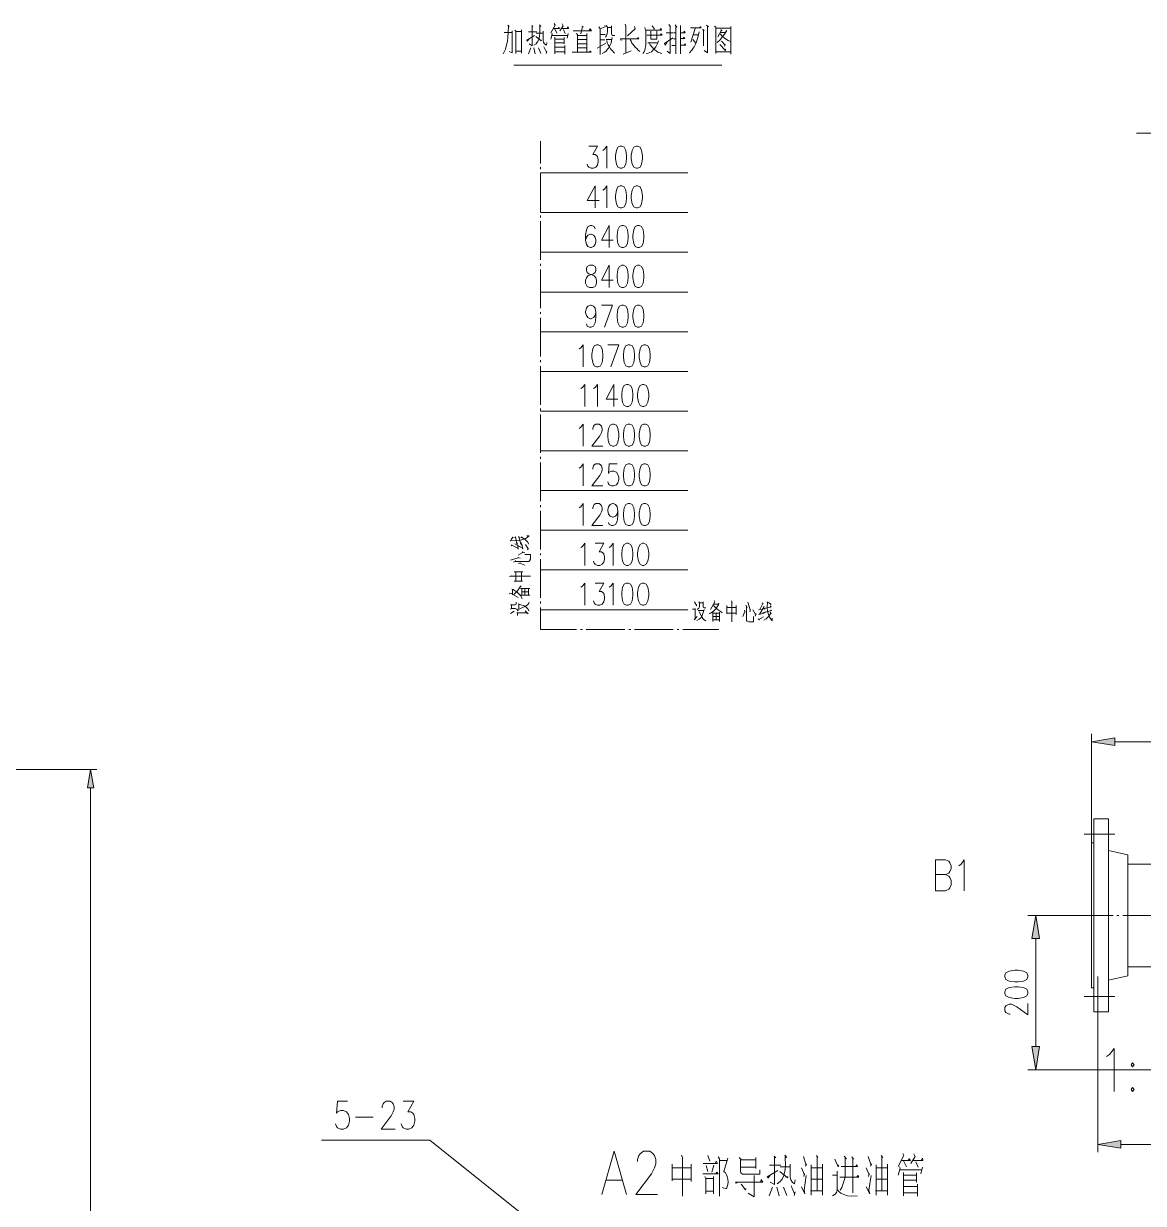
# Model space of a CAD drawing. Header units: millimetres. Extents: x 0 to 829, y 0 to 586.
# Drawn here: x 404.2 to 547.2, y 246.1 to 396.7 of the extents above; entities that cross this region are included whole.
import ezdxf

# ---------------------------------------------------------------- set-up
doc = ezdxf.new("R2010")
doc.units = ezdxf.units.MM

msp = doc.modelspace()

# ---------------------------------------------------------------- hatches: boundary and pattern name
h = msp.add_hatch(color=0)
h.dxf.hatch_style = 2
h.paths.add_polyline_path([(543.510611, 305.547889), (540.554333, 305.054), (543.510611, 304.563639)])
h = msp.add_hatch(color=0)
h.dxf.hatch_style = 2
h.paths.add_polyline_path([(412.404278, 299.155556), (412.799389, 301.522694), (413.1945, 299.155556)])
h = msp.add_hatch(color=0)
h.dxf.hatch_style = 2
h.paths.add_polyline_path([(532.927278, 279.925639), (533.421167, 282.881917), (533.911528, 279.925639)])
h = msp.add_hatch(color=0)
h.dxf.hatch_style = 2
h.paths.add_polyline_path([(532.927278, 266.121444), (533.421167, 263.165167), (533.911528, 266.121444)])
h = msp.add_hatch(color=0)
h.dxf.hatch_style = 2
h.paths.add_polyline_path([(544.300833, 254.141111), (541.341028, 253.647222), (544.300833, 253.153333)])

# ---------------------------------------------------------------- linework, layer by layer
at = {"color": 0, "lineweight": 0}
for points in [[(466.037083, 396.543389), (466.213472, 396.307028), (466.125278, 396.426972), (466.093528, 395.597944), (466.065306, 394.966472), (466.005333, 394.454944), (465.888917, 394.021028), (465.74075, 393.467167), (465.472639, 392.8745)], [(468.697028, 395.675556), (469.734194, 395.675556), (469.141528, 395.675556), (469.141528, 396.426972), (469.141528, 393.901083), (468.757, 394.137444)], [(469.113306, 396.504583), (469.257944, 396.345833)], [(470.086972, 396.582194), (470.266889, 396.384639), (470.118722, 396.465778), (470.146944, 395.559139), (470.086972, 395.125222), (469.998778, 394.730111), (469.850611, 394.412611), (469.674222, 394.17625), (469.377889, 393.982222)], [(471.981389, 396.740944), (472.069583, 396.543389), (471.536889, 395.559139)], [(471.833222, 396.109472), (472.66225, 396.109472), (472.542306, 396.268222), (472.454111, 396.109472)], [(472.986806, 396.702139), (473.103222, 396.465778), (472.690472, 395.834306)], [(472.898611, 396.109472), (473.784083, 396.109472), (473.755861, 396.307028), (473.635917, 396.109472)], [(475.502111, 396.426972), (475.706722, 396.345833), (475.558556, 396.384639), (475.382167, 395.439194)], [(478.430167, 396.504583), (478.486611, 396.307028), (477.8375, 396.070667), (477.661111, 396.307028)], [(478.606556, 396.504583), (478.754722, 396.268222), (478.754722, 396.070667), (478.754722, 395.756694), (478.722972, 395.439194), (478.634778, 395.202833), (478.518361, 395.005278)], [(478.814694, 396.229417), (479.287417, 396.229417)], [(479.287417, 396.465778), (479.287417, 395.478), (479.315639, 395.322778), (479.435583, 395.202833), (479.700167, 395.202833)], [(481.030139, 396.663333), (481.121861, 396.426972), (481.121861, 392.955639)], [(482.215472, 396.384639), (482.303667, 396.070667), (481.326472, 395.164028)], [(483.545444, 396.229417), (483.633639, 395.911917), (485.644472, 395.911917), (485.588028, 396.148278), (485.496306, 395.993056)], [(484.462667, 396.465778), (484.759, 396.031861)], [(486.593444, 396.621), (486.829806, 396.345833), (486.769833, 396.426972), (486.769833, 392.916833), (486.385306, 393.230806)], [(487.418944, 396.582194), (487.627083, 396.268222), (487.510667, 396.345833), (487.510667, 392.8745), (487.510667, 395.559139), (487.182583, 395.559139), (487.538889, 395.559139)], [(488.099806, 392.8745), (488.099806, 396.504583)], [(489.341583, 396.190611), (490.731528, 396.190611), (490.643333, 396.345833), (490.526917, 396.190611)], [(491.412389, 396.543389), (491.64875, 396.345833), (491.532333, 396.426972), (491.532333, 392.994444), (491.087833, 393.308417)], [(492.417806, 396.426972), (492.597722, 396.268222), (492.597722, 392.916833), (492.597722, 393.153194), (494.520361, 393.153194), (494.520361, 392.835694), (494.520361, 396.384639), (494.520361, 396.148278), (492.597722, 396.148278)], [(465.592583, 395.597944), (466.598, 395.597944), (466.598, 395.834306), (466.598, 392.994444), (466.213472, 393.192)], [(466.922556, 395.911917), (467.070722, 395.756694), (467.070722, 392.916833), (467.070722, 393.230806), (467.779806, 393.230806), (467.779806, 392.955639), (467.779806, 395.950722), (467.779806, 395.714361), (467.0425, 395.714361)], [(468.785222, 394.807722), (468.520639, 394.49375), (468.460667, 394.610167), (469.437861, 395.202833)], [(469.642472, 395.086417), (470.323333, 394.532556), (470.355083, 394.610167), (470.175167, 394.6525)], [(469.674222, 395.516806), (470.559694, 395.516806), (470.559694, 395.756694), (470.559694, 394.571361), (470.619667, 394.335), (470.767833, 394.098639), (470.975972, 393.982222), (471.035944, 394.335)], [(471.656833, 395.516806), (471.713278, 395.400389), (471.536889, 394.768917)], [(471.685056, 395.241639), (473.727639, 395.241639)], [(472.041361, 396.070667), (472.305944, 395.516806)], [(472.041361, 395.005278), (472.041361, 392.8745)], [(472.097806, 394.768917), (473.223167, 394.768917)], [(473.163194, 395.993056), (473.371333, 395.478)], [(473.223167, 394.966472), (473.223167, 394.137444)], [(473.755861, 395.478), (473.607694, 394.888861)], [(474.404972, 395.834306), (476.712139, 395.834306), (476.563972, 396.070667), (476.415806, 395.873111)], [(474.761278, 395.478), (474.937667, 395.361583), (474.937667, 393.072056), (474.937667, 395.241639), (476.151222, 395.241639), (476.151222, 395.478), (476.151222, 393.072056), (476.151222, 394.730111), (474.909444, 394.730111), (476.179444, 394.730111), (476.09125, 394.730111)], [(477.8375, 396.109472), (477.8375, 392.796889)], [(477.8375, 395.361583), (478.486611, 395.361583)], [(479.375611, 394.966472), (479.287417, 394.532556), (479.227444, 394.257389), (479.1075, 393.982222), (478.959333, 393.664722), (478.782944, 393.467167), (478.578333, 393.230806), (478.370194, 393.072056), (478.102083, 392.916833)], [(478.606556, 394.730111), (479.315639, 394.730111)], [(480.529194, 394.571361), (480.40925, 394.807722), (482.748167, 394.807722), (482.659972, 394.966472), (482.56825, 394.807722)], [(481.651028, 394.691306), (481.770972, 394.49375), (481.890917, 394.257389), (482.007333, 394.098639), (482.1555, 393.901083), (482.331889, 393.703528), (482.511806, 393.548306), (482.688194, 393.35075), (482.896333, 393.192)], [(483.665389, 395.911917), (483.665389, 393.982222), (483.633639, 393.823472), (483.573667, 393.548306), (483.517222, 393.35075), (483.429028, 393.153194), (483.280861, 392.916833)], [(483.810028, 395.280444), (485.732667, 395.280444), (485.61625, 395.439194), (485.496306, 395.280444)], [(484.3145, 395.7955), (484.3145, 394.768917), (485.083556, 394.768917), (485.083556, 395.756694)], [(486.413528, 394.454944), (486.148944, 393.982222), (486.06075, 394.218583), (487.094389, 394.927667)], [(486.237139, 395.559139), (487.094389, 395.559139)], [(487.182583, 394.807722), (487.478917, 394.807722)], [(488.071583, 395.559139), (488.660722, 395.559139), (488.572528, 395.756694), (488.456111, 395.597944)], [(488.071583, 394.846528), (488.6325, 394.846528), (488.544306, 395.005278), (488.424361, 394.807722)], [(490.466944, 395.675556), (490.290556, 394.966472), (490.198833, 394.691306), (490.110639, 394.412611), (489.994222, 394.098639), (489.846056, 393.784667), (489.697889, 393.587111), (489.5215, 393.35075), (489.225167, 392.994444)], [(489.962472, 396.109472), (489.401556, 394.373806)], [(489.669667, 394.730111), (490.054194, 394.257389)], [(489.757861, 395.322778), (490.406972, 395.322778)], [(490.911444, 395.993056), (491.087833, 395.873111), (491.027861, 395.950722), (491.027861, 393.901083)], [(493.218611, 395.597944), (493.80775, 395.597944), (493.987667, 395.873111), (493.719556, 395.400389), (493.395, 395.005278), (493.130417, 394.6525), (492.745889, 394.335)], [(493.218611, 395.993056), (493.366778, 395.834306), (493.306806, 395.911917), (492.862306, 395.044083)], [(493.158639, 395.439194), (493.454972, 395.086417), (493.8395, 394.807722), (494.164056, 394.571361), (494.460389, 394.454944)], [(468.965139, 393.664722), (468.668806, 392.8745)], [(469.349667, 393.664722), (469.554278, 392.8745)], [(469.970556, 393.664722), (470.266889, 392.916833)], [(470.651417, 393.784667), (470.975972, 393.072056), (471.035944, 393.230806), (470.944222, 392.916833)], [(472.041361, 393.153194), (473.251389, 393.153194)], [(472.069583, 394.296194), (473.223167, 394.296194)], [(472.069583, 393.742333), (473.251389, 393.742333)], [(473.311361, 393.939889), (473.311361, 392.835694)], [(474.877694, 393.625917), (476.151222, 393.625917), (476.151222, 393.072056), (474.256806, 393.072056), (476.683917, 393.072056), (476.563972, 393.230806), (476.475778, 393.072056)], [(474.909444, 394.17625), (476.063028, 394.17625)], [(477.452972, 393.587111), (478.546583, 394.257389)], [(477.865722, 394.6525), (478.430167, 394.6525)], [(478.666528, 394.571361), (478.722972, 394.296194), (478.842917, 394.021028), (479.019306, 393.784667), (479.167472, 393.505972), (479.375611, 393.308417), (479.671944, 392.955639)], [(480.765556, 392.835694), (481.770972, 393.269611)], [(485.291694, 394.532556), (485.17175, 394.218583), (485.083556, 394.021028), (484.935389, 393.784667), (484.787222, 393.548306), (484.579083, 393.389556), (484.374472, 393.153194), (484.166333, 393.03325), (483.958194, 392.955639), (483.721833, 392.916833)], [(483.90175, 394.296194), (485.231722, 394.296194)], [(484.138111, 394.218583), (484.226306, 394.021028), (484.462667, 393.742333), (484.699028, 393.467167), (484.995361, 393.269611), (485.2035, 393.114389), (485.439861, 392.994444), (485.704444, 392.916833)], [(486.977972, 393.939889), (487.478917, 393.939889)], [(488.099806, 393.982222), (488.780667, 393.982222), (488.660722, 394.17625), (488.572528, 393.982222)], [(493.098667, 394.059833), (493.80775, 393.35075), (493.867722, 393.467167), (493.751306, 393.269611)], [(493.306806, 394.49375), (493.779528, 393.982222), (493.80775, 394.059833), (493.719556, 393.862278)], [(466.799083, 391.44575), (493.356194, 391.44575)], [(560.112333, 382.739194), (546.308139, 382.739194)], [(470.235139, 381.716139), (470.235139, 378.890389)], [(476.377, 381.091722), (477.484722, 381.091722), (476.881472, 380.019278), (477.181333, 380.019278), (477.382417, 379.885222), (477.484722, 379.751167), (477.5835, 379.345472), (477.5835, 379.077361), (477.484722, 378.675194), (477.283639, 378.407083), (476.98025, 378.273028), (476.680389, 378.273028), (476.377, 378.407083), (476.278222, 378.541139), (476.175917, 378.80925)], [(478.18675, 380.5555), (478.391361, 380.689556), (478.691222, 381.091722), (478.691222, 378.273028)], [(470.235139, 378.3965), (470.235139, 378.153083)], [(470.235139, 377.683889), (489.0135, 377.683889)], [(470.235139, 377.659194), (470.235139, 372.727361)], [(477.181333, 376.018778), (476.175917, 374.142), (477.685806, 374.142)], [(477.181333, 376.018778), (477.181333, 373.203611)], [(478.18675, 375.482556), (478.391361, 375.616611), (478.691222, 376.018778), (478.691222, 373.203611)], [(470.235139, 372.614472), (489.0135, 372.614472)], [(470.235139, 372.237), (470.235139, 371.990056)], [(470.235139, 371.496167), (470.235139, 366.567861)], [(477.181333, 370.547194), (477.082556, 370.815306), (476.779167, 370.949361), (476.578083, 370.949361), (476.278222, 370.815306), (476.077139, 370.413139), (475.974833, 369.742861), (475.974833, 369.072583), (476.077139, 368.536361), (476.278222, 368.26825), (476.578083, 368.134194), (476.680389, 368.134194), (476.98025, 368.26825), (477.181333, 368.536361), (477.283639, 368.938528), (477.283639, 369.072583), (477.181333, 369.47475), (476.98025, 369.742861), (476.680389, 369.876917), (476.578083, 369.876917), (476.278222, 369.742861), (476.077139, 369.47475), (475.974833, 369.072583)], [(478.994611, 370.949361), (477.985667, 369.072583), (479.495556, 369.072583)], [(478.994611, 370.949361), (478.994611, 368.134194)], [(470.235139, 367.545056), (489.0135, 367.545056)], [(470.235139, 366.073972), (470.235139, 365.827028)], [(470.235139, 365.333139), (470.235139, 360.404833)], [(478.994611, 365.879944), (477.985667, 364.003167), (479.495556, 364.003167)], [(478.994611, 365.879944), (478.994611, 363.06125)], [(470.235139, 362.472111), (489.0135, 362.472111)], [(477.283639, 359.868611), (477.181333, 359.466444), (476.98025, 359.198333), (476.680389, 359.064278), (476.578083, 359.064278), (476.278222, 359.198333), (476.077139, 359.466444), (475.974833, 359.868611), (475.974833, 360.002667), (476.077139, 360.408361), (476.278222, 360.676472), (476.578083, 360.810528), (476.680389, 360.810528), (476.98025, 360.676472), (477.181333, 360.408361), (477.283639, 359.868611), (477.283639, 359.198333), (477.181333, 358.528056), (476.98025, 358.125889), (476.680389, 357.991833), (476.479306, 357.991833), (476.175917, 358.125889), (476.077139, 358.394)], [(477.985667, 360.810528), (479.396778, 360.810528), (478.391361, 357.991833)], [(470.235139, 359.910944), (470.235139, 359.664)], [(470.235139, 359.173639), (470.235139, 354.241806)], [(470.235139, 357.402694), (489.0135, 357.402694)], [(475.1705, 355.201361), (475.371583, 355.335417), (475.674972, 355.737583), (475.674972, 352.922417)], [(478.793528, 355.737583), (480.201111, 355.737583), (479.195694, 352.922417)], [(470.235139, 353.751444), (470.235139, 353.5045)], [(470.235139, 353.010611), (470.235139, 348.082306)], [(470.235139, 352.333278), (489.0135, 352.333278)], [(475.371583, 350.131944), (475.572667, 350.266), (475.876056, 350.668167), (475.876056, 347.853)], [(476.98025, 350.131944), (477.181333, 350.266), (477.484722, 350.668167), (477.484722, 347.853)], [(479.597861, 350.668167), (478.592444, 348.791389), (480.098806, 348.791389)], [(479.597861, 350.668167), (479.597861, 347.853)], [(470.235139, 347.588417), (470.235139, 347.341472)], [(470.235139, 347.260333), (489.0135, 347.260333)], [(470.235139, 346.847583), (470.235139, 341.919278)], [(475.1705, 345.062528), (475.371583, 345.196583), (475.674972, 345.59875), (475.674972, 342.780056)], [(476.881472, 344.928472), (476.881472, 345.062528), (476.98025, 345.330639), (477.082556, 345.464694), (477.283639, 345.59875), (477.685806, 345.59875), (477.886889, 345.464694), (477.985667, 345.330639), (478.087972, 345.062528), (478.087972, 344.794417), (477.985667, 344.526306), (477.784583, 344.124139), (476.779167, 342.780056), (478.18675, 342.780056)], [(470.235139, 342.190917), (489.0135, 342.190917)], [(470.235139, 341.425389), (470.235139, 341.178444)], [(470.235139, 340.688083), (470.235139, 335.75625)], [(475.1705, 339.989583), (475.371583, 340.123639), (475.674972, 340.529333), (475.674972, 337.710639)], [(476.881472, 339.855528), (476.881472, 339.989583), (476.98025, 340.257694), (477.082556, 340.39175), (477.283639, 340.529333), (477.685806, 340.529333), (477.886889, 340.39175), (477.985667, 340.257694), (478.087972, 339.989583), (478.087972, 339.721472), (477.985667, 339.453361), (477.784583, 339.051194), (476.779167, 337.710639), (478.18675, 337.710639)], [(480.000028, 340.529333), (478.994611, 340.529333), (478.892306, 339.319306), (478.994611, 339.453361), (479.294472, 339.587417), (479.597861, 339.587417), (479.897722, 339.453361), (480.098806, 339.18525), (480.201111, 338.783083), (480.201111, 338.514972), (480.098806, 338.112806), (479.897722, 337.844694), (479.597861, 337.710639), (479.294472, 337.710639), (478.994611, 337.844694), (478.892306, 337.97875), (478.793528, 338.246861)], [(470.235139, 337.1215), (489.0135, 337.1215)], [(470.235139, 335.265889), (470.235139, 335.018944)], [(470.235139, 334.525056), (470.235139, 329.59675)], [(475.1705, 334.920167), (475.371583, 335.054222), (475.674972, 335.456389), (475.674972, 332.641222)], [(476.881472, 334.786111), (476.881472, 334.920167), (476.98025, 335.188278), (477.082556, 335.322333), (477.283639, 335.456389), (477.685806, 335.456389), (477.886889, 335.322333), (477.985667, 335.188278), (478.087972, 334.920167), (478.087972, 334.652056), (477.985667, 334.383944), (477.784583, 333.981778), (476.779167, 332.641222), (478.18675, 332.641222)], [(480.098806, 334.518), (480.000028, 334.115833), (479.798944, 333.847722), (479.495556, 333.713667), (479.396778, 333.713667), (479.093389, 333.847722), (478.892306, 334.115833), (478.793528, 334.518), (478.793528, 334.652056), (478.892306, 335.054222), (479.093389, 335.322333), (479.396778, 335.456389), (479.495556, 335.456389), (479.798944, 335.322333), (480.000028, 335.054222), (480.098806, 334.518), (480.098806, 333.847722), (480.000028, 333.177444), (479.798944, 332.775278), (479.495556, 332.641222), (479.294472, 332.641222), (478.994611, 332.775278), (478.892306, 333.043389)], [(470.235139, 332.052083), (489.0135, 332.052083)], [(466.396917, 330.651556), (466.425139, 330.799722), (466.396917, 330.736222), (467.07425, 330.715056), (467.494056, 330.757389), (467.973833, 330.863222), (468.340722, 331.011389), (468.792278, 331.328889), (468.453611, 331.328889)], [(466.453361, 330.884389), (466.679139, 331.159556), (466.650917, 331.159556), (466.792028, 331.117222)], [(466.481583, 330.083583), (466.594472, 330.189417), (466.56625, 330.16825), (467.324722, 329.766083), (467.381167, 329.639083), (467.324722, 330.147083), (466.961361, 330.312889), (467.917389, 329.78725), (467.973833, 329.639083), (467.832722, 330.274083), (467.748056, 330.189417), (467.832722, 330.147083)], [(467.183611, 330.461056), (467.2965, 330.397556), (467.211833, 330.334056), (467.017806, 331.223056), (466.933139, 331.138389), (467.07425, 331.074889)], [(467.691611, 330.439889), (467.776278, 330.355222), (467.719833, 330.29525), (467.465833, 331.265389), (467.409389, 331.201889), (467.522278, 331.117222)], [(467.691611, 331.096056), (467.889167, 331.201889), (467.8045, 331.159556), (468.0585, 330.990222), (468.256056, 330.863222), (468.425389, 330.715056), (468.538278, 330.566889), (468.707611, 330.29525)], [(468.538278, 329.554417), (468.679389, 329.72375), (468.622944, 329.66025), (468.284278, 330.252917)], [(475.371583, 329.85075), (475.572667, 329.984806), (475.876056, 330.386972), (475.876056, 327.568278)], [(477.181333, 330.386972), (478.289056, 330.386972), (477.685806, 329.314528), (477.985667, 329.314528), (478.18675, 329.180472), (478.289056, 329.046417), (478.391361, 328.64425), (478.391361, 328.376139), (478.289056, 327.973972), (478.087972, 327.702333), (477.784583, 327.568278), (477.484722, 327.568278), (477.181333, 327.702333), (477.082556, 327.836389), (476.98025, 328.108028)], [(478.994611, 329.85075), (479.195694, 329.984806), (479.495556, 330.386972), (479.495556, 327.568278)], [(466.396917, 328.245611), (467.381167, 328.538417), (467.324722, 328.559583), (467.635167, 328.474917)], [(466.792028, 327.991611), (467.07425, 328.139778), (466.989583, 328.055111), (468.735833, 328.055111), (468.8205, 328.160944), (468.933389, 328.372611), (468.933389, 328.96175), (468.227833, 328.96175)], [(467.381167, 328.877083), (467.973833, 329.21575), (467.889167, 329.27925), (468.199611, 329.15225)], [(470.235139, 329.102861), (470.235139, 328.855917)], [(467.409389, 327.801111), (467.663389, 327.885778), (467.578722, 327.843444), (468.227833, 327.610611)], [(470.235139, 328.362028), (470.235139, 323.433722)], [(470.235139, 326.979139), (489.0135, 326.979139)], [(466.255806, 326.132472), (466.453361, 326.217139), (466.396917, 326.195972), (468.933389, 326.195972), (467.8045, 326.195972), (467.8045, 325.560972), (467.8045, 326.763944), (467.973833, 326.763944), (466.848472, 326.763944), (467.07425, 326.763944), (467.07425, 325.539806), (466.848472, 325.539806), (467.917389, 325.539806)], [(466.199361, 323.955833), (466.368694, 324.019333), (467.352944, 323.469)], [(466.538028, 324.5485), (466.735583, 324.506167), (466.876694, 324.4215), (466.989583, 324.336833), (467.102472, 324.252167), (467.240056, 324.146333), (467.409389, 323.977), (467.5505, 323.85), (467.691611, 323.6595), (467.8045, 323.447833), (467.860944, 323.2785)], [(466.650917, 323.828833), (466.650917, 324.506167)], [(466.82025, 323.7865), (466.876694, 323.9135), (466.989583, 324.019333), (467.07425, 324.125167), (467.183611, 324.231), (467.2965, 324.336833), (467.381167, 324.463833), (467.465833, 324.569667), (467.5505, 324.696667), (467.635167, 324.820139), (467.748056, 324.968306)], [(467.663389, 324.612), (468.876944, 324.612)], [(467.832722, 323.744167), (467.832722, 324.612)], [(467.832722, 324.209833), (468.679389, 324.209833)], [(468.227833, 323.765333), (468.227833, 324.590833)], [(468.679389, 323.701833), (468.679389, 324.612)], [(475.371583, 324.781333), (475.572667, 324.915389), (475.876056, 325.317556), (475.876056, 322.498861)], [(477.181333, 325.317556), (478.289056, 325.317556), (477.685806, 324.241583), (477.985667, 324.241583), (478.18675, 324.107528), (478.289056, 323.973472), (478.391361, 323.571306), (478.391361, 323.303194), (478.289056, 322.901028), (478.087972, 322.632917), (477.784583, 322.498861), (477.484722, 322.498861), (477.181333, 322.632917), (477.082556, 322.766972), (476.98025, 323.035083)], [(478.994611, 324.781333), (479.195694, 324.915389), (479.495556, 325.317556), (479.495556, 322.498861)], [(466.509806, 322.075528), (466.509806, 322.520028), (466.368694, 322.520028), (466.961361, 322.520028), (467.07425, 322.562361), (467.127167, 322.647028), (467.127167, 322.876333)], [(467.465833, 321.906194), (467.465833, 322.604694), (467.352944, 322.647028), (467.719833, 322.541194), (468.114944, 322.414194), (468.397167, 322.244861), (468.594722, 322.033194), (468.764056, 321.715694)], [(467.578722, 322.033194), (467.748056, 322.117861), (467.973833, 322.202528), (468.284278, 322.350694), (468.510056, 322.477694), (468.679389, 322.647028), (468.792278, 322.855167)], [(467.691611, 323.744167), (468.876944, 323.744167)], [(470.235139, 322.939833), (470.235139, 322.692889)], [(489.888389, 322.911611), (490.163556, 322.403611)], [(490.435194, 322.911611), (490.498694, 322.7705), (490.519861, 322.5165), (490.498694, 322.290722), (490.414028, 322.093167), (490.205889, 321.923833)], [(490.519861, 322.7705), (490.964361, 322.7705), (490.964361, 322.911611), (490.964361, 322.318944), (491.006694, 322.206056), (491.091361, 322.149611), (491.324194, 322.149611)], [(492.992833, 322.742278), (492.9505, 322.544722), (492.865833, 322.403611), (492.781167, 322.290722), (492.6965, 322.177833), (492.590667, 322.036722), (492.421333, 321.867389), (492.294333, 321.726278), (492.107361, 321.585167), (491.895694, 321.475806), (491.726361, 321.419361)], [(492.400167, 323.080944), (492.463667, 322.911611), (491.916861, 321.923833)], [(492.234361, 322.460056), (492.357833, 322.403611), (492.463667, 322.290722), (492.5695, 322.206056), (492.675333, 322.093167), (492.781167, 321.980278), (492.908167, 321.895611), (493.014, 321.810944), (493.141, 321.726278), (493.268, 321.641611), (493.416167, 321.528722)], [(492.273167, 322.629389), (492.9505, 322.629389)], [(494.576806, 323.0245), (494.661472, 322.826944), (494.640306, 322.883389), (494.640306, 320.346917), (494.640306, 321.475806), (494.008833, 321.475806), (495.211806, 321.475806), (495.211806, 321.306472), (495.211806, 322.431833), (495.211806, 322.206056), (493.987667, 322.206056), (493.987667, 322.431833), (493.987667, 321.362917)], [(496.435944, 322.488278), (496.584111, 322.206056), (496.499444, 322.290722), (496.499444, 320.544472), (496.605278, 320.459806), (496.816944, 320.346917), (497.409611, 320.346917), (497.409611, 321.052472)], [(496.689944, 322.883389), (496.986278, 321.895611), (497.007444, 321.952056), (496.922778, 321.641611)], [(498.527917, 322.798722), (498.63375, 322.685833), (498.612583, 322.714056), (498.210417, 321.952056), (498.083417, 321.895611), (498.591417, 321.952056), (498.76075, 322.318944), (498.231583, 321.362917), (498.083417, 321.306472), (498.718417, 321.447583), (498.63375, 321.528722), (498.591417, 321.447583)], [(499.099417, 322.883389), (499.247583, 322.855167), (499.184083, 322.883389), (499.162917, 322.206056), (499.20525, 321.782722), (499.311083, 321.306472), (499.45925, 320.939583), (499.773222, 320.488028), (499.773222, 320.826694)], [(499.33225, 322.826944), (499.607417, 322.601167), (499.607417, 322.629389), (499.565083, 322.488278)], [(466.368694, 321.990861), (466.509806, 322.054361), (466.763806, 322.075528), (466.989583, 322.054361), (467.183611, 321.969694), (467.352944, 321.758028)], [(466.368694, 321.440528), (466.876694, 321.715694)], [(467.2965, 321.165361), (467.2965, 321.525194), (467.211833, 321.525194), (468.481833, 321.525194), (468.651167, 321.398194), (468.256056, 321.758028)], [(470.235139, 322.202528), (470.235139, 319.37325)], [(470.235139, 321.909722), (489.0135, 321.909722)], [(489.613222, 321.980278), (489.973056, 321.980278), (489.973056, 322.064944), (489.973056, 320.798472), (489.846056, 320.629139), (490.205889, 321.02425)], [(490.354056, 321.810944), (491.049028, 321.810944), (491.091361, 321.923833), (490.985528, 321.556944), (490.858528, 321.165361), (490.689194, 320.883139), (490.477528, 320.685583), (490.163556, 320.51625)], [(490.477528, 321.698056), (490.562194, 321.528722), (490.646861, 321.306472), (490.795028, 320.996028), (490.922028, 320.77025), (491.091361, 320.600917), (491.303028, 320.488028)], [(492.192028, 321.585167), (492.192028, 320.403361)], [(492.192028, 321.447583), (493.056333, 321.447583)], [(492.213194, 321.052472), (493.035167, 321.052472)], [(492.654167, 321.447583), (492.654167, 320.600917)], [(493.056333, 321.613389), (493.056333, 320.403361)], [(496.245444, 321.867389), (496.330111, 321.613389), (496.287778, 321.698056), (496.054944, 321.052472)], [(497.324944, 321.895611), (497.663611, 321.306472), (497.727111, 321.391139), (497.600111, 321.080694)], [(497.99875, 320.742028), (498.168083, 320.600917), (498.104583, 320.657361), (498.69725, 320.996028)], [(498.88775, 321.585167), (498.803083, 321.5005), (498.739583, 321.556944), (499.71325, 321.810944), (499.64975, 321.867389), (499.565083, 321.7545)], [(499.543917, 321.585167), (499.64975, 321.391139), (499.607417, 321.475806), (499.438083, 321.221806), (499.311083, 321.02425), (499.162917, 320.854917), (499.01475, 320.742028), (498.739583, 320.572694)], [(498.908917, 322.093167), (498.845417, 321.980278), (498.781917, 322.064944), (499.670917, 322.2625), (499.58625, 322.347167), (499.52275, 322.206056)], [(470.235139, 319.37325), (474.828306, 319.37325)], [(475.318667, 319.37325), (475.565611, 319.37325)], [(476.0595, 319.37325), (480.987806, 319.37325)], [(481.481694, 319.37325), (481.728639, 319.37325)], [(482.222528, 319.37325), (487.150833, 319.37325)], [(487.644722, 319.37325), (487.891667, 319.37325)], [(488.382028, 319.37325), (492.975194, 319.37325)], [(492.149694, 320.600917), (493.056333, 320.600917)], [(540.554333, 282.881917), (540.554333, 306.041778)], [(543.510611, 305.054), (567.171417, 305.054)], [(254.172861, 301.522694), (413.589611, 301.522694)], [(412.799389, 299.155556), (412.799389, 51.494972)], [(540.850667, 270.559389), (540.850667, 295.204444)], [(540.850667, 295.204444), (542.723917, 295.204444)], [(542.723917, 270.559389), (542.723917, 295.204444)], [(539.598306, 293.232417), (543.503556, 293.232417)], [(540.554333, 273.614444), (540.554333, 292.149389)], [(540.554333, 292.149389), (540.850667, 292.149389)], [(542.723917, 291.165139), (545.186306, 290.60775)], [(520.650611, 286.032222), (520.650611, 289.97275), (521.920611, 289.97275), (522.343944, 289.785778), (522.481528, 289.598806), (522.622639, 289.221333), (522.622639, 288.847389), (522.481528, 288.473444), (522.343944, 288.282944), (521.920611, 288.095972)], [(523.610417, 289.221333), (523.892639, 289.411833), (524.312444, 289.97275), (524.312444, 286.032222)], [(545.186306, 275.156083), (545.186306, 290.60775)], [(545.186306, 289.440056), (590.39125, 289.440056)], [(520.650611, 288.095972), (521.920611, 288.095972), (522.343944, 287.909), (522.481528, 287.722028), (522.622639, 287.344556), (522.622639, 286.780111), (522.481528, 286.406167), (522.343944, 286.219194), (521.920611, 286.032222), (520.650611, 286.032222)], [(541.341028, 282.881917), (532.433389, 282.881917)], [(540.554333, 282.881917), (543.288361, 282.881917)], [(543.78225, 282.881917), (544.029194, 282.881917)], [(544.523083, 282.881917), (549.451389, 282.881917)], [(533.421167, 279.925639), (533.421167, 266.121444)], [(545.186306, 276.327306), (590.39125, 276.327306)], [(541.341028, 275.092583), (541.341028, 252.662972)], [(542.723917, 274.598694), (545.186306, 275.156083)], [(540.554333, 273.614444), (540.850667, 273.614444)], [(530.179139, 270.277167), (530.041556, 270.277167), (529.759333, 270.383), (529.618222, 270.488833), (529.477111, 270.7005), (529.477111, 271.120306), (529.618222, 271.331972), (529.759333, 271.437806), (530.041556, 271.543639), (530.32025, 271.543639), (530.602472, 271.437806), (531.025806, 271.226139), (532.433389, 270.171333), (532.433389, 271.649472)], [(539.598306, 272.531417), (543.503556, 272.531417)], [(540.850667, 270.559389), (542.723917, 270.559389)], [(542.438167, 264.847917), (542.833278, 265.1125), (543.425944, 265.899194), (543.425944, 260.378222)], [(565.005361, 263.165167), (532.433389, 263.165167)], [(445.572444, 259.154083), (444.305972, 259.154083), (444.178972, 257.633611), (444.305972, 257.802944), (444.686972, 257.972278), (445.067972, 257.972278), (445.445444, 257.802944), (445.699444, 257.464278), (445.826444, 256.956278), (445.826444, 256.617611), (445.699444, 256.113139), (445.445444, 255.774472), (445.067972, 255.605139), (444.686972, 255.605139), (444.305972, 255.774472), (444.178972, 255.943806), (444.051972, 256.282472)], [(450.010389, 258.307417), (450.010389, 258.47675), (450.137389, 258.815417), (450.264389, 258.98475), (450.518389, 259.154083), (451.022861, 259.154083), (451.276861, 258.98475), (451.403861, 258.815417), (451.530861, 258.47675), (451.530861, 258.141611), (451.403861, 257.802944), (451.149861, 257.294944), (449.883389, 255.605139), (451.657861, 255.605139)], [(452.673861, 259.154083), (454.067333, 259.154083), (453.305333, 257.802944), (453.686333, 257.802944), (453.940333, 257.633611), (454.067333, 257.464278), (454.194333, 256.956278), (454.194333, 256.617611), (454.067333, 256.113139), (453.813333, 255.774472), (453.432333, 255.605139), (453.051333, 255.605139), (452.673861, 255.774472), (452.546861, 255.943806), (452.419861, 256.282472)], [(446.588444, 257.125611), (448.870917, 257.125611)], [(456.078167, 254.176389), (442.273972, 254.176389)], [(531.572611, 193.759667), (456.078167, 254.176389)], [(544.300833, 253.647222), (593.594472, 253.647222)], [(478.052694, 247.23725), (479.633139, 252.758222), (481.210056, 247.23725)], [(482.589417, 251.442361), (482.589417, 251.706944), (482.786972, 252.232583), (482.984528, 252.493639), (483.379639, 252.758222), (484.166333, 252.758222), (484.561444, 252.493639), (484.759, 252.232583), (484.956556, 251.706944), (484.956556, 251.181306), (484.759, 250.652139), (484.363889, 249.865444), (482.391861, 247.23725), (485.154111, 247.23725)], [(488.198583, 252.260806), (488.364389, 251.87275), (488.322056, 251.985639), (488.322056, 247.015), (488.322056, 249.223389), (487.080278, 249.223389), (489.440361, 249.223389), (489.440361, 248.891778), (489.440361, 251.100167), (489.440361, 250.659194), (487.041472, 250.659194), (487.041472, 251.100167), (487.041472, 249.001139)], [(491.595833, 252.204361), (491.842778, 251.488222)], [(492.879944, 252.038556), (493.084556, 251.819833), (493.084556, 247.015)], [(493.126889, 251.597583), (493.994722, 251.597583)], [(494.121722, 251.87275), (493.624306, 250.161778), (493.832444, 249.995972), (493.955917, 249.77725), (494.037056, 249.555), (494.121722, 249.223389), (494.160528, 248.835333), (494.121722, 248.50725), (493.955917, 247.953389), (493.416167, 248.119194)], [(495.571639, 251.985639), (495.860917, 251.654028), (497.600111, 251.654028)], [(495.733917, 251.654028), (495.733917, 250.218222), (495.77625, 249.995972), (495.984389, 249.830167), (498.221, 249.830167), (498.221, 250.384028)], [(497.68125, 251.985639), (497.68125, 250.549833)], [(499.462778, 250.990806), (500.912694, 250.990806), (500.083667, 250.990806), (500.083667, 252.038556), (500.083667, 248.50725), (499.543917, 248.835333)], [(500.041333, 252.151444), (500.249472, 251.929194)], [(501.410111, 252.260806), (501.657056, 251.985639), (501.448917, 252.095), (501.49125, 250.825), (501.410111, 250.218222), (501.283111, 249.664361), (501.0785, 249.223389), (500.828028, 248.891778), (500.415278, 248.616611)], [(503.770194, 252.095), (504.140611, 250.934361), (504.182944, 251.156611), (504.059472, 250.881444)], [(505.424722, 252.204361), (505.632861, 251.985639), (505.509389, 252.095), (505.509389, 247.731139), (504.680361, 247.731139), (506.211417, 247.731139), (506.211417, 247.180806), (506.211417, 251.100167), (506.211417, 250.659194), (504.7615, 250.659194), (504.7615, 251.04725), (504.7615, 247.180806), (504.7615, 249.223389), (506.211417, 249.223389)], [(507.784806, 251.763389), (508.201083, 250.768556), (508.282222, 250.934361), (508.116417, 251.04725)], [(508.987778, 252.151444), (509.277056, 251.819833), (509.11125, 251.985639), (509.11125, 249.498556), (509.068917, 249.279833), (508.945444, 248.891778), (508.821972, 248.50725), (508.694972, 248.119194), (508.448028, 247.787583)], [(509.940278, 252.038556), (510.187222, 251.763389), (510.06375, 251.929194), (510.06375, 247.455972)], [(512.049889, 252.095), (512.423833, 250.934361), (512.466167, 251.156611), (512.339167, 250.881444)], [(513.707944, 252.204361), (513.912556, 251.985639), (513.789083, 252.095), (513.789083, 247.731139), (512.960056, 247.731139), (514.494639, 247.731139), (514.494639, 247.180806), (514.494639, 251.100167), (514.494639, 250.659194), (513.044722, 250.659194), (513.044722, 251.04725), (513.044722, 247.180806), (513.044722, 249.223389), (514.494639, 249.223389)], [(516.480778, 252.479528), (516.60425, 252.204361), (515.859889, 250.825)], [(516.272639, 251.597583), (517.433278, 251.597583), (517.267472, 251.819833), (517.144, 251.597583)], [(517.888361, 252.426611), (518.054167, 252.095), (517.475611, 251.209528)], [(517.764889, 251.597583), (519.006667, 251.597583), (518.964333, 251.87275), (518.798528, 251.597583)], [(490.932611, 249.886611), (492.879944, 249.886611), (492.714139, 250.105333), (492.587139, 249.886611)], [(490.974944, 251.209528), (492.795278, 251.209528), (492.629472, 251.488222), (492.506, 251.265972)], [(491.345361, 250.934361), (491.595833, 250.161778)], [(492.340194, 250.990806), (492.09325, 250.105333)], [(495.77625, 250.715639), (497.638917, 250.715639)], [(499.58625, 249.77725), (499.212306, 249.33275), (499.131167, 249.498556), (500.496417, 250.327583)], [(500.785694, 250.161778), (501.738194, 249.389194), (501.780528, 249.498556), (501.533583, 249.555)], [(500.828028, 250.768556), (502.069806, 250.768556), (502.069806, 251.100167), (502.069806, 249.445639), (502.154472, 249.114028), (502.362611, 248.782417), (502.651889, 248.616611), (502.733028, 249.114028)], [(503.519722, 250.659194), (503.893667, 249.77725), (503.893667, 249.943056), (503.809, 249.555)], [(507.495528, 249.720806), (508.074083, 249.720806), (508.074083, 250.218222), (508.074083, 247.844028), (507.992944, 247.512417), (507.827139, 247.290167), (507.495528, 247.071444)], [(508.5715, 250.825), (510.684639, 250.825), (510.599972, 251.04725), (510.4765, 250.825)], [(511.802944, 250.659194), (512.173361, 249.77725), (512.173361, 249.943056), (512.092222, 249.555)], [(516.025694, 250.768556), (516.106833, 250.60275), (515.859889, 249.720806)], [(516.068028, 250.384028), (518.925528, 250.384028)], [(516.565444, 251.541139), (516.935861, 250.768556)], [(516.565444, 250.052417), (516.565444, 247.071444)], [(518.138833, 251.431778), (518.428111, 250.715639)], [(518.964333, 250.715639), (518.759722, 249.886611)], [(478.645361, 249.075222), (480.617389, 249.075222)], [(491.179556, 249.555), (491.306556, 249.279833), (491.306556, 247.346611)], [(491.306556, 249.279833), (492.297861, 249.279833)], [(492.297861, 249.555), (492.297861, 247.346611)], [(495.321167, 248.835333), (495.197694, 248.673056), (495.113028, 248.835333), (498.591417, 248.835333), (498.386806, 249.166944)], [(495.818583, 248.560167), (496.397139, 247.844028), (496.481806, 248.009833)], [(497.473111, 249.664361), (497.473111, 246.958556), (496.72875, 247.403056)], [(498.425611, 249.057583), (498.302139, 248.891778)], [(503.519722, 248.228556), (503.974806, 247.346611), (503.851333, 247.787583), (504.140611, 249.664361)], [(508.405694, 249.445639), (510.850444, 249.445639), (510.726972, 249.664361), (510.599972, 249.445639)], [(511.802944, 248.228556), (512.258028, 247.346611), (512.134556, 247.787583), (512.423833, 249.664361)], [(516.60425, 249.057583), (518.219972, 249.057583)], [(516.646583, 249.720806), (518.219972, 249.720806)], [(518.219972, 249.995972), (518.219972, 248.835333)], [(518.343444, 248.560167), (518.343444, 247.015)], [(491.306556, 247.678222), (492.297861, 247.678222)], [(499.836722, 248.175639), (499.420444, 247.071444)], [(500.372944, 248.175639), (500.662222, 247.071444)], [(501.244306, 248.175639), (501.657056, 247.124361)], [(502.196806, 248.341444), (502.651889, 247.346611), (502.733028, 247.568861), (502.609556, 247.124361)], [(508.116417, 247.844028), (508.324556, 247.568861), (508.529167, 247.403056), (508.945444, 247.23725), (509.400528, 247.071444), (509.940278, 247.015), (510.684639, 247.071444)], [(516.565444, 247.455972), (518.262306, 247.455972)], [(516.60425, 248.285), (518.262306, 248.285)]]:
    msp.add_lwpolyline(points, dxfattribs=at)
for points in [[(480.402194, 381.091722), (480.098806, 380.957667), (479.897722, 380.5555), (479.798944, 379.885222), (479.798944, 379.479528), (479.897722, 378.80925), (480.098806, 378.407083), (480.402194, 378.273028), (480.603278, 378.273028), (480.903139, 378.407083), (481.104222, 378.80925), (481.206528, 379.479528), (481.206528, 379.885222), (481.104222, 380.5555), (480.903139, 380.957667), (480.603278, 381.091722)], [(482.413028, 381.091722), (482.113167, 380.957667), (481.912083, 380.5555), (481.809778, 379.885222), (481.809778, 379.479528), (481.912083, 378.80925), (482.113167, 378.407083), (482.413028, 378.273028), (482.614111, 378.273028), (482.9175, 378.407083), (483.118583, 378.80925), (483.217361, 379.479528), (483.217361, 379.885222), (483.118583, 380.5555), (482.9175, 380.957667), (482.614111, 381.091722)], [(480.402194, 376.018778), (480.098806, 375.884722), (479.897722, 375.482556), (479.798944, 374.812278), (479.798944, 374.410111), (479.897722, 373.739833), (480.098806, 373.337667), (480.402194, 373.203611), (480.603278, 373.203611), (480.903139, 373.337667), (481.104222, 373.739833), (481.206528, 374.410111), (481.206528, 374.812278), (481.104222, 375.482556), (480.903139, 375.884722), (480.603278, 376.018778)], [(482.413028, 376.018778), (482.113167, 375.884722), (481.912083, 375.482556), (481.809778, 374.812278), (481.809778, 374.410111), (481.912083, 373.739833), (482.113167, 373.337667), (482.413028, 373.203611), (482.614111, 373.203611), (482.9175, 373.337667), (483.118583, 373.739833), (483.217361, 374.410111), (483.217361, 374.812278), (483.118583, 375.482556), (482.9175, 375.884722), (482.614111, 376.018778)], [(480.603278, 370.949361), (480.299889, 370.815306), (480.098806, 370.413139), (480.000028, 369.742861), (480.000028, 369.340694), (480.098806, 368.670417), (480.299889, 368.26825), (480.603278, 368.134194), (480.804361, 368.134194), (481.104222, 368.26825), (481.308833, 368.670417), (481.407611, 369.340694), (481.407611, 369.742861), (481.308833, 370.413139), (481.104222, 370.815306), (480.804361, 370.949361)], [(482.614111, 370.949361), (482.31425, 370.815306), (482.113167, 370.413139), (482.010861, 369.742861), (482.010861, 369.340694), (482.113167, 368.670417), (482.31425, 368.26825), (482.614111, 368.134194), (482.815194, 368.134194), (483.118583, 368.26825), (483.319667, 368.670417), (483.418444, 369.340694), (483.418444, 369.742861), (483.319667, 370.413139), (483.118583, 370.815306), (482.815194, 370.949361)], [(476.479306, 365.879944), (476.175917, 365.745889), (476.077139, 365.477778), (476.077139, 365.209667), (476.175917, 364.941556), (476.377, 364.8075), (476.779167, 364.673444), (477.082556, 364.539389), (477.283639, 364.271278), (477.382417, 364.003167), (477.382417, 363.601), (477.283639, 363.329361), (477.181333, 363.195306), (476.881472, 363.06125), (476.479306, 363.06125), (476.175917, 363.195306), (476.077139, 363.329361), (475.974833, 363.601), (475.974833, 364.003167), (476.077139, 364.271278), (476.278222, 364.539389), (476.578083, 364.673444), (476.98025, 364.8075), (477.181333, 364.941556), (477.283639, 365.209667), (477.283639, 365.477778), (477.181333, 365.745889), (476.881472, 365.879944)], [(480.603278, 365.879944), (480.299889, 365.745889), (480.098806, 365.343722), (480.000028, 364.673444), (480.000028, 364.271278), (480.098806, 363.601), (480.299889, 363.195306), (480.603278, 363.06125), (480.804361, 363.06125), (481.104222, 363.195306), (481.308833, 363.601), (481.407611, 364.271278), (481.407611, 364.673444), (481.308833, 365.343722), (481.104222, 365.745889), (480.804361, 365.879944)], [(482.614111, 365.879944), (482.31425, 365.745889), (482.113167, 365.343722), (482.010861, 364.673444), (482.010861, 364.271278), (482.113167, 363.601), (482.31425, 363.195306), (482.614111, 363.06125), (482.815194, 363.06125), (483.118583, 363.195306), (483.319667, 363.601), (483.418444, 364.271278), (483.418444, 364.673444), (483.319667, 365.343722), (483.118583, 365.745889), (482.815194, 365.879944)], [(480.603278, 360.810528), (480.299889, 360.676472), (480.098806, 360.274306), (480.000028, 359.6005), (480.000028, 359.198333), (480.098806, 358.528056), (480.299889, 358.125889), (480.603278, 357.991833), (480.804361, 357.991833), (481.104222, 358.125889), (481.308833, 358.528056), (481.407611, 359.198333), (481.407611, 359.6005), (481.308833, 360.274306), (481.104222, 360.676472), (480.804361, 360.810528)], [(482.614111, 360.810528), (482.31425, 360.676472), (482.113167, 360.274306), (482.010861, 359.6005), (482.010861, 359.198333), (482.113167, 358.528056), (482.31425, 358.125889), (482.614111, 357.991833), (482.815194, 357.991833), (483.118583, 358.125889), (483.319667, 358.528056), (483.418444, 359.198333), (483.418444, 359.6005), (483.319667, 360.274306), (483.118583, 360.676472), (482.815194, 360.810528)], [(477.382417, 355.737583), (477.082556, 355.603528), (476.881472, 355.201361), (476.779167, 354.531083), (476.779167, 354.128917), (476.881472, 353.458639), (477.082556, 353.056472), (477.382417, 352.922417), (477.5835, 352.922417), (477.886889, 353.056472), (478.087972, 353.458639), (478.18675, 354.128917), (478.18675, 354.531083), (478.087972, 355.201361), (477.886889, 355.603528), (477.5835, 355.737583)], [(481.407611, 355.737583), (481.104222, 355.603528), (480.903139, 355.201361), (480.804361, 354.531083), (480.804361, 354.128917), (480.903139, 353.458639), (481.104222, 353.056472), (481.407611, 352.922417), (481.608694, 352.922417), (481.912083, 353.056472), (482.113167, 353.458639), (482.211944, 354.128917), (482.211944, 354.531083), (482.113167, 355.201361), (481.912083, 355.603528), (481.608694, 355.737583)], [(483.418444, 355.737583), (483.118583, 355.603528), (482.9175, 355.201361), (482.815194, 354.531083), (482.815194, 354.128917), (482.9175, 353.458639), (483.118583, 353.056472), (483.418444, 352.922417), (483.619528, 352.922417), (483.922917, 353.056472), (484.124, 353.458639), (484.226306, 354.128917), (484.226306, 354.531083), (484.124, 355.201361), (483.922917, 355.603528), (483.619528, 355.737583)], [(481.206528, 350.668167), (480.903139, 350.534111), (480.702056, 350.131944), (480.603278, 349.461667), (480.603278, 349.0595), (480.702056, 348.389222), (480.903139, 347.987056), (481.206528, 347.853), (481.407611, 347.853), (481.711, 347.987056), (481.912083, 348.389222), (482.010861, 349.0595), (482.010861, 349.461667), (481.912083, 350.131944), (481.711, 350.534111), (481.407611, 350.668167)], [(483.217361, 350.668167), (482.9175, 350.534111), (482.716417, 350.131944), (482.614111, 349.461667), (482.614111, 349.0595), (482.716417, 348.389222), (482.9175, 347.987056), (483.217361, 347.853), (483.418444, 347.853), (483.721833, 347.987056), (483.922917, 348.389222), (484.025222, 349.0595), (484.025222, 349.461667), (483.922917, 350.131944), (483.721833, 350.534111), (483.418444, 350.668167)], [(479.396778, 345.59875), (479.093389, 345.464694), (478.892306, 345.062528), (478.793528, 344.39225), (478.793528, 343.990083), (478.892306, 343.316278), (479.093389, 342.914111), (479.396778, 342.780056), (479.597861, 342.780056), (479.897722, 342.914111), (480.098806, 343.316278), (480.201111, 343.990083), (480.201111, 344.39225), (480.098806, 345.062528), (479.897722, 345.464694), (479.597861, 345.59875)], [(481.407611, 345.59875), (481.104222, 345.464694), (480.903139, 345.062528), (480.804361, 344.39225), (480.804361, 343.990083), (480.903139, 343.316278), (481.104222, 342.914111), (481.407611, 342.780056), (481.608694, 342.780056), (481.912083, 342.914111), (482.113167, 343.316278), (482.211944, 343.990083), (482.211944, 344.39225), (482.113167, 345.062528), (481.912083, 345.464694), (481.608694, 345.59875)], [(483.418444, 345.59875), (483.118583, 345.464694), (482.9175, 345.062528), (482.815194, 344.39225), (482.815194, 343.990083), (482.9175, 343.316278), (483.118583, 342.914111), (483.418444, 342.780056), (483.619528, 342.780056), (483.922917, 342.914111), (484.124, 343.316278), (484.226306, 343.990083), (484.226306, 344.39225), (484.124, 345.062528), (483.922917, 345.464694), (483.619528, 345.59875)], [(481.407611, 340.529333), (481.104222, 340.39175), (480.903139, 339.989583), (480.804361, 339.319306), (480.804361, 338.917139), (480.903139, 338.246861), (481.104222, 337.844694), (481.407611, 337.710639), (481.608694, 337.710639), (481.912083, 337.844694), (482.113167, 338.246861), (482.211944, 338.917139), (482.211944, 339.319306), (482.113167, 339.989583), (481.912083, 340.39175), (481.608694, 340.529333)], [(483.418444, 340.529333), (483.118583, 340.39175), (482.9175, 339.989583), (482.815194, 339.319306), (482.815194, 338.917139), (482.9175, 338.246861), (483.118583, 337.844694), (483.418444, 337.710639), (483.619528, 337.710639), (483.922917, 337.844694), (484.124, 338.246861), (484.226306, 338.917139), (484.226306, 339.319306), (484.124, 339.989583), (483.922917, 340.39175), (483.619528, 340.529333)], [(481.407611, 335.456389), (481.104222, 335.322333), (480.903139, 334.920167), (480.804361, 334.249889), (480.804361, 333.847722), (480.903139, 333.177444), (481.104222, 332.775278), (481.407611, 332.641222), (481.608694, 332.641222), (481.912083, 332.775278), (482.113167, 333.177444), (482.211944, 333.847722), (482.211944, 334.249889), (482.113167, 334.920167), (481.912083, 335.322333), (481.608694, 335.456389)], [(483.418444, 335.456389), (483.118583, 335.322333), (482.9175, 334.920167), (482.815194, 334.249889), (482.815194, 333.847722), (482.9175, 333.177444), (483.118583, 332.775278), (483.418444, 332.641222), (483.619528, 332.641222), (483.922917, 332.775278), (484.124, 333.177444), (484.226306, 333.847722), (484.226306, 334.249889), (484.124, 334.920167), (483.922917, 335.322333), (483.619528, 335.456389)], [(481.206528, 330.386972), (480.903139, 330.252917), (480.702056, 329.85075), (480.603278, 329.180472), (480.603278, 328.778306), (480.702056, 328.108028), (480.903139, 327.702333), (481.206528, 327.568278), (481.407611, 327.568278), (481.711, 327.702333), (481.912083, 328.108028), (482.010861, 328.778306), (482.010861, 329.180472), (481.912083, 329.85075), (481.711, 330.252917), (481.407611, 330.386972)], [(483.217361, 330.386972), (482.9175, 330.252917), (482.716417, 329.85075), (482.614111, 329.180472), (482.614111, 328.778306), (482.716417, 328.108028), (482.9175, 327.702333), (483.217361, 327.568278), (483.418444, 327.568278), (483.721833, 327.702333), (483.922917, 328.108028), (484.025222, 328.778306), (484.025222, 329.180472), (483.922917, 329.85075), (483.721833, 330.252917), (483.418444, 330.386972)], [(481.206528, 325.317556), (480.903139, 325.1835), (480.702056, 324.781333), (480.603278, 324.107528), (480.603278, 323.705361), (480.702056, 323.035083), (480.903139, 322.632917), (481.206528, 322.498861), (481.407611, 322.498861), (481.711, 322.632917), (481.912083, 323.035083), (482.010861, 323.705361), (482.010861, 324.107528), (481.912083, 324.781333), (481.711, 325.1835), (481.407611, 325.317556)], [(483.217361, 325.317556), (482.9175, 325.1835), (482.716417, 324.781333), (482.614111, 324.107528), (482.614111, 323.705361), (482.716417, 323.035083), (482.9175, 322.632917), (483.217361, 322.498861), (483.418444, 322.498861), (483.721833, 322.632917), (483.922917, 323.035083), (484.025222, 323.705361), (484.025222, 324.107528), (483.922917, 324.781333), (483.721833, 325.1835), (483.418444, 325.317556)], [(543.510611, 305.547889), (540.554333, 305.054), (543.510611, 304.563639)], [(412.404278, 299.155556), (412.799389, 301.522694), (413.1945, 299.155556)], [(532.927278, 279.925639), (533.421167, 282.881917), (533.911528, 279.925639)], [(529.477111, 275.029083), (529.618222, 274.711583), (530.041556, 274.503444), (530.743583, 274.397611), (531.166917, 274.397611), (531.872472, 274.503444), (532.292278, 274.711583), (532.433389, 275.029083), (532.433389, 275.24075), (532.292278, 275.55825), (531.872472, 275.769917), (531.166917, 275.87575), (530.743583, 275.87575), (530.041556, 275.769917), (529.618222, 275.55825), (529.477111, 275.24075)], [(529.477111, 272.915944), (529.618222, 272.601972), (530.041556, 272.390306), (530.743583, 272.284472), (531.166917, 272.284472), (531.872472, 272.390306), (532.292278, 272.601972), (532.433389, 272.915944), (532.433389, 273.127611), (532.292278, 273.445111), (531.872472, 273.656778), (531.166917, 273.762611), (530.743583, 273.762611), (530.041556, 273.656778), (529.618222, 273.445111), (529.477111, 273.127611)], [(532.927278, 266.121444), (533.421167, 263.165167), (533.911528, 266.121444)], [(545.789556, 264.061222), (545.592, 263.796639), (545.789556, 263.532056), (545.987111, 263.796639)], [(545.789556, 260.903861), (545.592, 260.642806), (545.789556, 260.378222), (545.987111, 260.642806)], [(544.300833, 254.141111), (541.341028, 253.647222), (544.300833, 253.153333)]]:
    msp.add_lwpolyline(points, close=True, dxfattribs=at)

doc.saveas('drawing.dxf')
